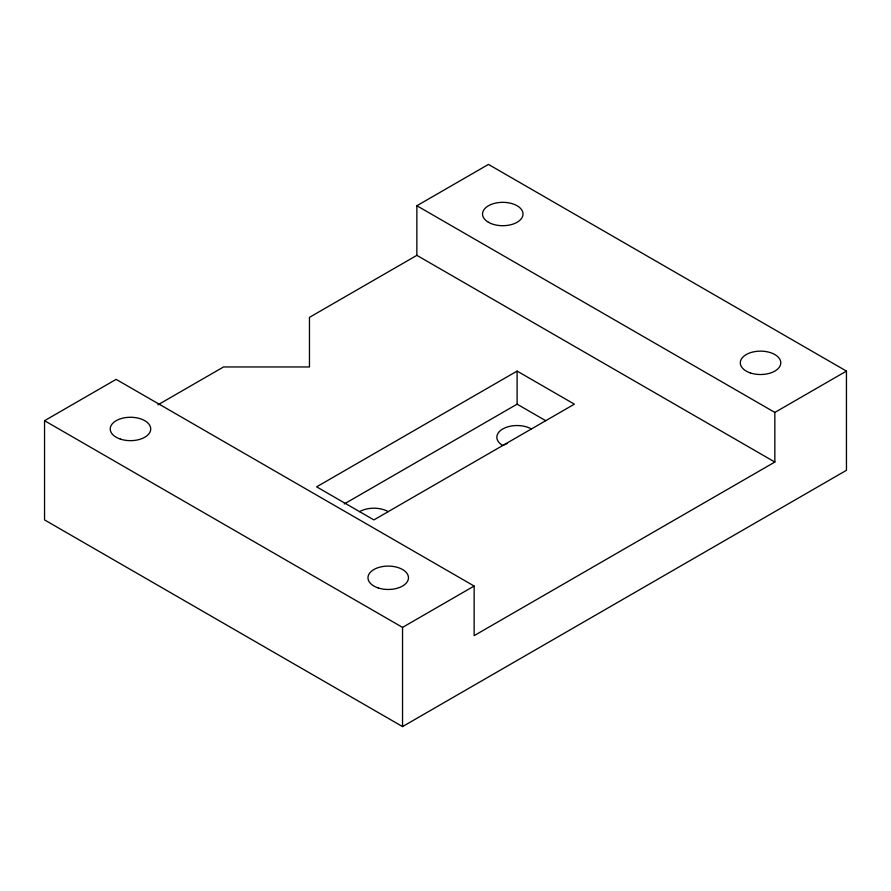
<?xml version="1.0" encoding="UTF-8"?>
<svg xmlns="http://www.w3.org/2000/svg" width="891" height="891" viewBox="0 0 891 891"><rect width="100%" height="100%" fill="white"/><g stroke="black" fill="none" stroke-linecap="round" stroke-linejoin="round"><path stroke-width="1.34" d="M416.865 205.743L488.457 164.412L846.45 371.09L846.45 470.303L402.543 726.588L44.55 519.91L44.55 420.697L116.153 379.366L474.135 586.044L474.135 635.651L774.847 462.039L774.847 412.433L416.865 205.743L416.865 255.349L774.847 462.039M157.919 404.848L223.541 366.958L309.467 366.958L309.467 317.352L416.865 255.349M517.103 371.09L316.628 486.842L373.897 519.91L574.372 404.158L517.103 371.09L517.103 404.169L344.238 503.961M44.55 420.697L402.543 627.387L474.135 586.044M774.847 412.433L846.45 371.09M517.103 404.169L545.737 420.697M402.543 627.387L402.543 726.588M506.968 443.64A20.248 11.694 0 0 0 502.78 445.5A20.248 11.694 0 0 1 502.78 428.961A20.248 11.694 0 0 1 531.415 428.961M359.585 511.634A20.248 11.694 0 0 1 388.22 511.634M750.411 372.95A20.248 11.694 0 0 0 780.783 362.826A20.248 11.694 0 0 0 750.411 352.702A20.248 11.694 0 0 0 750.411 372.95M488.457 222.282A20.248 11.694 0 0 0 522.338 217.036A20.248 11.694 0 0 0 497.534 202.725A20.248 11.694 0 0 0 488.457 222.282M120.341 439.085A20.248 11.694 0 0 0 150.724 428.961A20.248 11.694 0 0 0 120.341 418.837A20.248 11.694 0 0 0 120.341 439.085M378.096 587.904A20.248 11.694 0 0 0 408.468 577.78A20.248 11.694 0 0 0 378.096 567.656A20.248 11.694 0 0 0 378.096 587.904"/></g></svg>
